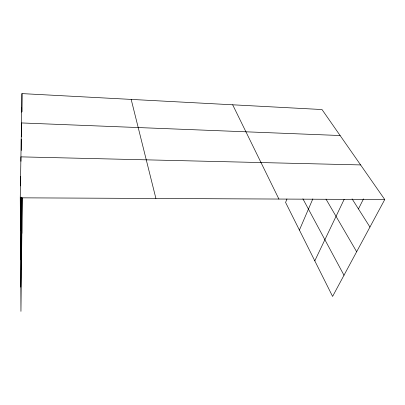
<?xml version="1.0" encoding="UTF-8"?>
<svg xmlns="http://www.w3.org/2000/svg" width="405" height="405" viewBox="0 0 405 405"><rect width="100%" height="100%" fill="white"/><g stroke="black" fill="none" stroke-linecap="round" stroke-linejoin="round"><path stroke-width="0.61" d="M20.63 259.823L21.5 197.655M20.792 287.13L21.961 198.106M20.452 230.749L20.959 197.225M22.285 197.939L20.944 311.394L20.25 197.832L21.966 93.606L322.005 109.542L384.75 199.549L332.591 296.43L285.591 202.454L286.942 199.002M299.406 230.081L312.827 198.906M314.796 260.845L344.169 199.336M358.445 208.919L363.518 198.89M20.25 197.832L384.75 199.549M360.607 164.921L20.923 156.862L20.944 161.286M340.114 135.523L21.485 122.943L21.536 136.774M352.061 198.85L369.942 227.053M325.995 199.108L356.653 251.733M302.91 198.84L343.992 275.253M232.683 104.799L278.903 199.052M131.174 99.407L155.91 198.47M20.599 176.489L20.65 185.895M20.711 197.179L20.776 209.096M21.769 197.422L21.905 233.351M21.217 139.264L21.262 150.503M21.116 197.21L21.465 269.183M21.966 93.606L22.022 111.684M21.733 107.76L21.748 112.19"/></g></svg>
